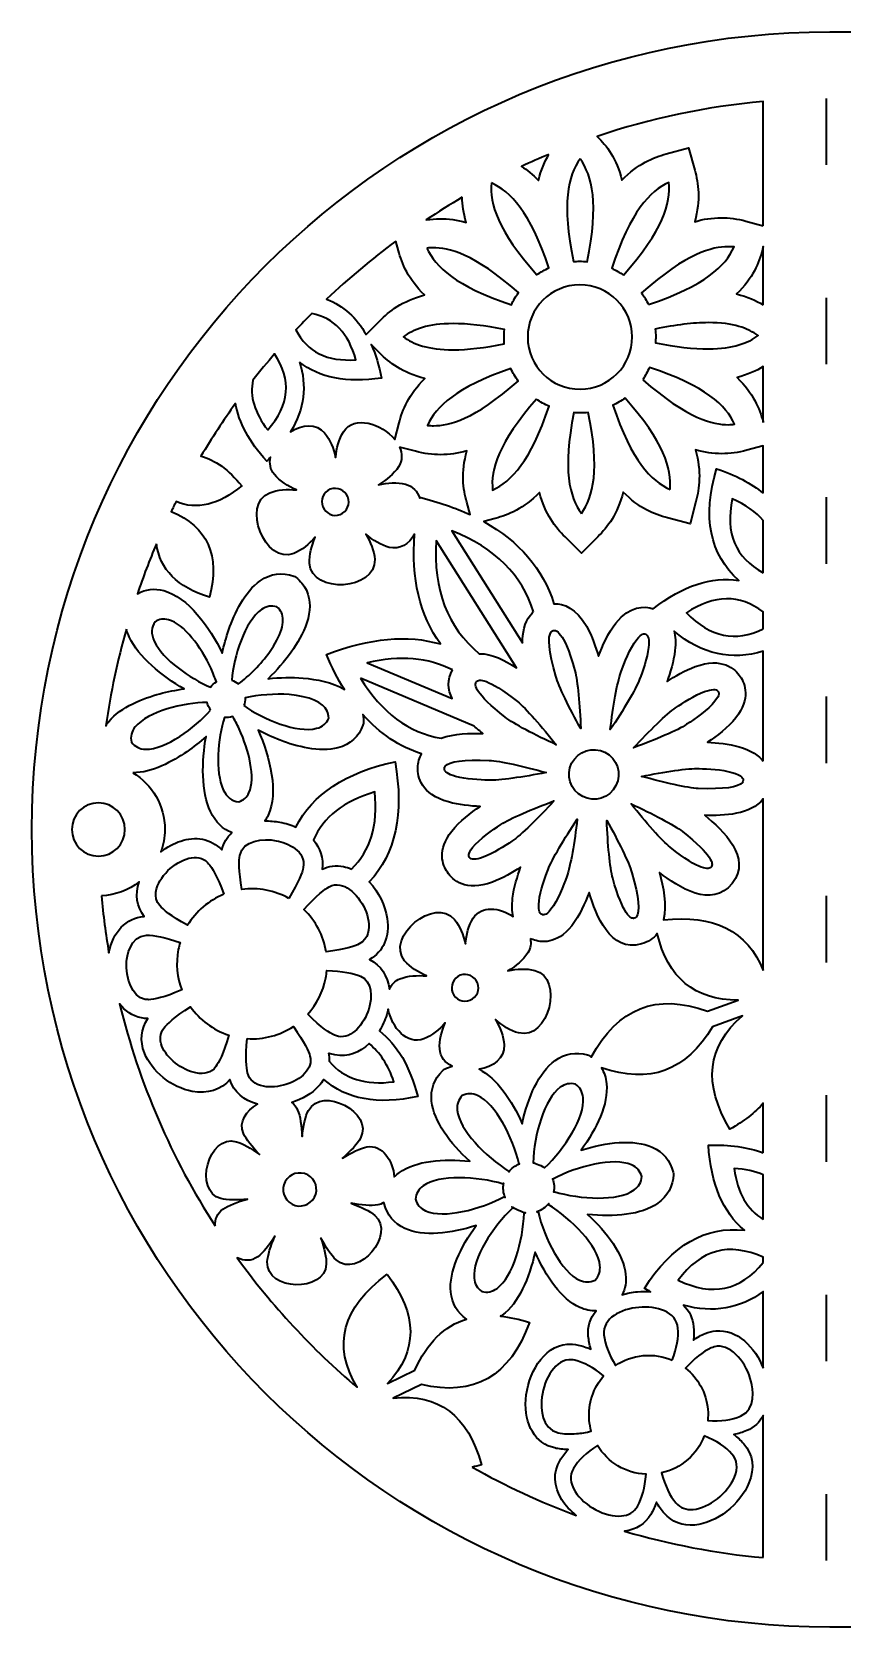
# Model space of a CAD drawing. Header units: inches. Extents: x -46 to 208, y -126 to 0.
# Drawn here: x -45.9 to 18.5, y -126.5 to 0.5 of the extents above; entities that cross this region are included whole.
import ezdxf

# ---------------------------------------------------------------- set-up
doc = ezdxf.new("R2010")
doc.units = ezdxf.units.IN
doc.header["$MEASUREMENT"] = 0
doc.layers.add('Layer 1', color=7, linetype='Continuous')

msp = doc.modelspace()

# ---------------------------------------------------------------- linework, layer by layer
at = {"layer": 'Layer 1', "color": 250, "lineweight": 35, "true_color": 0x231f20}
for points in [[(17.25, -4.83), (17.25, -10.12)], [(17.25, -20.69), (17.25, -25.98)], [(17.25, -36.56), (17.25, -41.85)], [(17.25, -52.42), (17.25, -57.71)], [(17.25, -68.29), (17.25, -73.58)], [(17.25, -84.15), (17.25, -89.44)], [(17.25, -100.02), (17.25, -105.31)], [(17.25, -115.88), (17.25, -121.17)]]:
    msp.add_lwpolyline(points, dxfattribs=at)
for points, knots in [([(144.46, 0.46), (144.46, 0.46), (17.54, 0.46), (17.54, 0.46), (-17.51, 0.46), (-45.92, -27.95), (-45.92, -63), (-45.92, -98.05), (-17.51, -126.46), (17.54, -126.46), (17.54, -126.46), (144.46, -126.46), (144.46, -126.46), (179.51, -126.46), (207.92, -98.05), (207.92, -63), (207.92, -27.95), (179.51, 0.46), (144.46, 0.46)], [0, 0, 0, 0, 1, 1, 1, 2, 2, 2, 3, 3, 3, 4, 4, 4, 5, 5, 5, 6, 6, 6, 6]), ([(12.25, -14.96), (12.25, -14.96), (10.87, -14.59), (10.87, -14.59), (10.18, -14.41), (9.53, -14.32), (8.88, -14.33), (8.19, -14.33), (7.5, -14.43), (6.79, -14.64), (7.28, -12.9), (7.08, -11.58), (6.8, -10.55), (6.8, -10.55), (6.31, -8.77), (6.31, -8.77), (6.31, -8.77), (4.53, -9.25), (4.53, -9.25), (3.5, -9.53), (2.26, -10.03), (1.01, -11.33), (0.58, -9.63), (-0.22, -8.59), (-0.96, -7.85), (3.25, -6.43), (7.67, -5.48), (12.25, -5.07), (12.25, -5.07), (12.25, -14.96), (12.25, -14.96)], [0, 0, 0, 0, 1, 1, 1, 2, 2, 2, 3, 3, 3, 4, 4, 4, 5, 5, 5, 6, 6, 6, 7, 7, 7, 8, 8, 8, 9, 9, 9, 10, 10, 10, 10]), ([(-4.8, -9.28), (-5.14, -9.84), (-5.43, -10.52), (-5.64, -11.35), (-6.09, -10.89), (-6.54, -10.53), (-6.98, -10.24), (-6.26, -9.91), (-5.54, -9.59), (-4.8, -9.28)], [0, 0, 0, 0, 1, 1, 1, 2, 2, 2, 3, 3, 3, 3]), ([(-2.32, -9.65), (-1.35, -10.99), (-0.81, -13.17), (-1.75, -17.82), (-1.95, -17.8), (-2.15, -17.79), (-2.36, -17.79), (-2.52, -17.79), (-2.68, -17.8), (-2.84, -17.81), (-3.81, -13.18), (-3.28, -11), (-2.32, -9.65)], [0, 0, 0, 0, 1, 1, 1, 2, 2, 2, 3, 3, 3, 4, 4, 4, 4]), ([(-9.37, -11.56), (-7.86, -12.24), (-6.3, -13.85), (-4.8, -18.31), (-5.14, -18.47), (-5.46, -18.65), (-5.77, -18.86), (-8.89, -15.35), (-9.52, -13.2), (-9.37, -11.56)], [0, 0, 0, 0, 1, 1, 1, 2, 2, 2, 3, 3, 3, 3]), ([(1.13, -18.89), (0.84, -18.69), (0.52, -18.5), (0.19, -18.35), (1.68, -13.83), (3.23, -12.2), (4.74, -11.51), (4.91, -13.16), (4.28, -15.33), (1.13, -18.89)], [0, 0, 0, 0, 1, 1, 1, 2, 2, 2, 3, 3, 3, 3]), ([(-11.7, -12.7), (-11.69, -13.3), (-11.6, -13.96), (-11.39, -14.7), (-12.1, -14.5), (-12.8, -14.4), (-13.48, -14.41), (-13.84, -14.41), (-14.19, -14.44), (-14.56, -14.49), (-13.62, -13.87), (-12.67, -13.27), (-11.7, -12.7)], [0, 0, 0, 0, 1, 1, 1, 2, 2, 2, 3, 3, 3, 4, 4, 4, 4]), ([(-16.98, -16.19), (-16.98, -16.19), (-16.77, -16.95), (-16.77, -16.95), (-16.49, -17.98), (-15.99, -19.23), (-14.69, -20.47), (-16.48, -20.93), (-17.54, -21.8), (-18.23, -22.5), (-18.23, -22.5), (-19.34, -23.61), (-19.34, -23.61), (-20.1, -22.27), (-21.15, -21.34), (-22.48, -20.8), (-20.74, -19.15), (-18.91, -17.61), (-16.98, -16.19)], [0, 0, 0, 0, 1, 1, 1, 2, 2, 2, 3, 3, 3, 4, 4, 4, 5, 5, 5, 6, 6, 6, 6]), ([(-14.51, -16.74), (-14.35, -16.72), (-14.19, -16.71), (-14.03, -16.71), (-12.78, -16.71), (-10.8, -17.15), (-7.22, -20.28), (-7.44, -20.58), (-7.63, -20.91), (-7.79, -21.25), (-12.22, -19.77), (-13.83, -18.24), (-14.51, -16.74)], [0, 0, 0, 0, 1, 1, 1, 2, 2, 2, 3, 3, 3, 4, 4, 4, 4]), ([(3.11, -21.24), (2.96, -20.92), (2.77, -20.6), (2.56, -20.31), (6.18, -17.09), (8.18, -16.64), (9.44, -16.63), (9.61, -16.63), (9.76, -16.64), (9.92, -16.65), (9.24, -18.17), (7.62, -19.73), (3.11, -21.24)], [0, 0, 0, 0, 1, 1, 1, 2, 2, 2, 3, 3, 3, 4, 4, 4, 4]), ([(12.25, -21.26), (11.68, -20.91), (10.99, -20.6), (10.13, -20.39), (11.42, -19.13), (11.91, -17.89), (12.18, -16.86), (12.18, -16.86), (12.25, -16.61), (12.25, -16.61), (12.25, -16.61), (12.25, -21.26), (12.25, -21.26)], [0, 0, 0, 0, 1, 1, 1, 2, 2, 2, 3, 3, 3, 4, 4, 4, 4]), ([(1.82, -23.81), (1.83, -26.1), (-0.03, -27.97), (-2.32, -27.97), (-4.62, -27.98), (-6.48, -26.13), (-6.49, -23.83), (-6.5, -21.54), (-4.64, -19.67), (-2.35, -19.67), (-0.05, -19.66), (1.81, -21.51), (1.82, -23.81)], [0, 0, 0, 0, 1, 1, 1, 2, 2, 2, 3, 3, 3, 4, 4, 4, 4]), ([(-23.67, -21.95), (-21.88, -22.31), (-20.74, -23.51), (-20.16, -25.63), (-22.47, -25.78), (-24.02, -25.01), (-24.92, -23.25), (-24.51, -22.81), (-24.09, -22.37), (-23.67, -21.95)], [0, 0, 0, 0, 1, 1, 1, 2, 2, 2, 3, 3, 3, 3]), ([(-12.43, -22.75), (-11.27, -22.74), (-9.91, -22.9), (-8.34, -23.21), (-8.36, -23.41), (-8.38, -23.63), (-8.37, -23.84), (-8.37, -24.01), (-8.36, -24.18), (-8.35, -24.35), (-9.91, -24.67), (-11.26, -24.83), (-12.42, -24.83), (-14.42, -24.84), (-15.58, -24.37), (-16.38, -23.8), (-15.59, -23.22), (-14.42, -22.75), (-12.43, -22.75)], [0, 0, 0, 0, 1, 1, 1, 2, 2, 2, 3, 3, 3, 4, 4, 4, 5, 5, 5, 6, 6, 6, 6]), ([(7.89, -24.76), (6.69, -24.76), (5.29, -24.6), (3.67, -24.27), (3.68, -24.12), (3.69, -23.96), (3.69, -23.8), (3.69, -23.6), (3.68, -23.39), (3.66, -23.18), (5.28, -22.85), (6.69, -22.68), (7.88, -22.67), (9.88, -22.67), (11.04, -23.13), (11.84, -23.7), (11.05, -24.28), (9.88, -24.75), (7.89, -24.76)], [0, 0, 0, 0, 1, 1, 1, 2, 2, 2, 3, 3, 3, 4, 4, 4, 5, 5, 5, 6, 6, 6, 6]), ([(-28.34, -27.24), (-27.78, -26.53), (-27.21, -25.84), (-26.63, -25.16), (-25.24, -27.25), (-25.41, -29.2), (-27.17, -31.21), (-28.22, -29.84), (-28.61, -28.53), (-28.34, -27.24)], [0, 0, 0, 0, 1, 1, 1, 2, 2, 2, 3, 3, 3, 3]), ([(-24.65, -25.81), (-23.06, -27.06), (-20.89, -27.48), (-18.13, -27.08), (-18.32, -26.08), (-18.58, -25.2), (-18.93, -24.42), (-18.93, -24.42), (-18.23, -25.12), (-18.23, -25.12), (-17.53, -25.81), (-16.46, -26.67), (-14.67, -27.12), (-15.96, -28.37), (-16.45, -29.62), (-16.72, -30.65), (-16.72, -30.65), (-17.07, -31.97), (-17.07, -31.97), (-18.1, -30.72), (-20.28, -29.99), (-21.14, -31.36), (-21.51, -31.93), (-21.69, -32.67), (-21.77, -33.41), (-21.93, -32.68), (-22.21, -31.98), (-22.64, -31.45), (-23.31, -30.64), (-24.42, -30.78), (-25.35, -31.35), (-24.25, -29.53), (-24.02, -27.69), (-24.65, -25.81)], [0, 0, 0, 0, 1, 1, 1, 2, 2, 2, 3, 3, 3, 4, 4, 4, 5, 5, 5, 6, 6, 6, 7, 7, 7, 8, 8, 8, 9, 9, 9, 10, 10, 10, 11, 11, 11, 11]), ([(-13.98, -30.87), (-14.14, -30.87), (-14.3, -30.87), (-14.46, -30.85), (-13.79, -29.36), (-12.2, -27.82), (-7.83, -26.32), (-7.67, -26.67), (-7.47, -27.01), (-7.25, -27.32), (-10.77, -30.42), (-12.74, -30.87), (-13.98, -30.87)], [0, 0, 0, 0, 1, 1, 1, 2, 2, 2, 3, 3, 3, 4, 4, 4, 4]), ([(2.66, -27.21), (2.86, -26.9), (3.04, -26.58), (3.19, -26.23), (7.66, -27.71), (9.29, -29.26), (9.97, -30.76), (9.81, -30.78), (9.65, -30.79), (9.49, -30.79), (8.24, -30.79), (6.25, -30.36), (2.66, -27.21)], [0, 0, 0, 0, 1, 1, 1, 2, 2, 2, 3, 3, 3, 4, 4, 4, 4]), ([(12.25, -30.62), (12.25, -30.62), (12.23, -30.55), (12.23, -30.55), (11.95, -29.52), (11.46, -28.28), (10.16, -27.04), (11.01, -26.82), (11.69, -26.51), (12.25, -26.17), (12.25, -26.17), (12.25, -30.62), (12.25, -30.62)], [0, 0, 0, 0, 1, 1, 1, 2, 2, 2, 3, 3, 3, 4, 4, 4, 4]), ([(-36.02, -40.26), (-35.75, -42.31), (-34.35, -43.73), (-31.81, -44.52), (-30.92, -41.2), (-31.94, -38.93), (-34.85, -37.7), (-34.72, -37.44), (-34.58, -37.17), (-34.45, -36.91), (-32.8, -37.6), (-31.06, -37.18), (-29.23, -35.65), (-30.28, -34.37), (-31.36, -33.59), (-32.48, -33.3), (-31.62, -31.86), (-30.7, -30.46), (-29.73, -29.1), (-29.47, -30.62), (-28.64, -32.15), (-27.25, -33.7), (-27.14, -33.59), (-27.04, -33.49), (-26.94, -33.38), (-27.05, -33.86), (-26.98, -34.34), (-26.64, -34.76), (-26.2, -35.28), (-25.56, -35.68), (-24.88, -35.98), (-25.62, -35.92), (-26.37, -35.96), (-27.01, -36.21), (-29.3, -37.12), (-27.39, -41.94), (-25.1, -41.03), (-24.47, -40.78), (-23.89, -40.29), (-23.39, -39.74), (-23.68, -40.42), (-23.88, -41.15), (-23.84, -41.84), (-23.68, -44.3), (-18.5, -43.97), (-18.66, -41.51), (-18.7, -40.83), (-18.99, -40.13), (-19.36, -39.49), (-18.8, -39.97), (-18.17, -40.39), (-17.5, -40.55), (-16.65, -40.77), (-15.94, -40.27), (-15.49, -39.51), (-15.76, -43.03), (-15.08, -45.93), (-13.43, -48.24), (-16.02, -47.48), (-19.04, -47.75), (-22.5, -49.08), (-22.07, -50.1), (-21.59, -51.03), (-21.07, -51.86), (-22.03, -51.28), (-23.29, -51.04), (-24.35, -50.96), (-25.25, -50.88), (-26.21, -50.9), (-27.13, -51), (-26.47, -50.35), (-25.83, -49.63), (-25.31, -48.9), (-24.34, -47.54), (-23.34, -45.58), (-24.09, -43.97), (-24.28, -43.57), (-24.56, -43.22), (-24.94, -42.93), (-24.94, -42.93), (-25.01, -42.88), (-25.01, -42.88), (-25.01, -42.88), (-25.09, -42.85), (-25.09, -42.85), (-26.01, -42.5), (-26.93, -42.63), (-27.76, -43.21), (-29.02, -44.08), (-29.81, -45.81), (-30.26, -47.1), (-30.47, -47.7), (-30.65, -48.34), (-30.78, -48.98), (-31.81, -46.86), (-33.53, -44.5), (-35.44, -43.99), (-36.17, -43.79), (-36.88, -43.88), (-37.53, -44.24), (-37.07, -42.89), (-36.57, -41.56), (-36.02, -40.26)], [0, 0, 0, 0, 1, 1, 1, 2, 2, 2, 3, 3, 3, 4, 4, 4, 5, 5, 5, 6, 6, 6, 7, 7, 7, 8, 8, 8, 9, 9, 9, 10, 10, 10, 11, 11, 11, 12, 12, 12, 13, 13, 13, 14, 14, 14, 15, 15, 15, 16, 16, 16, 17, 17, 17, 18, 18, 18, 19, 19, 19, 20, 20, 20, 21, 21, 21, 22, 22, 22, 23, 23, 23, 24, 24, 24, 25, 25, 25, 26, 26, 26, 27, 27, 27, 28, 28, 28, 29, 29, 29, 30, 30, 30, 31, 31, 31, 32, 32, 32, 33, 33, 33, 34, 34, 34, 34]), ([(-5.8, -28.76), (-5.48, -28.98), (-5.15, -29.17), (-4.79, -29.33), (-6.26, -33.71), (-7.79, -35.31), (-9.28, -35.99), (-9.45, -34.36), (-8.83, -32.24), (-5.8, -28.76)], [0, 0, 0, 0, 1, 1, 1, 2, 2, 2, 3, 3, 3, 3]), ([(4.83, -35.94), (3.32, -35.27), (1.78, -33.67), (0.28, -29.25), (0.62, -29.09), (0.95, -28.89), (1.25, -28.67), (4.35, -32.16), (4.98, -34.3), (4.83, -35.94)], [0, 0, 0, 0, 1, 1, 1, 2, 2, 2, 3, 3, 3, 3]), ([(-2.22, -37.86), (-3.18, -36.53), (-3.72, -34.38), (-2.82, -29.83), (-2.66, -29.85), (-2.49, -29.86), (-2.32, -29.86), (-2.1, -29.86), (-1.88, -29.84), (-1.67, -29.82), (-0.74, -34.36), (-1.27, -36.52), (-2.22, -37.86)], [0, 0, 0, 0, 1, 1, 1, 2, 2, 2, 3, 3, 3, 4, 4, 4, 4]), ([(-16.69, -32.57), (-16.69, -32.57), (-15.41, -32.91), (-15.41, -32.91), (-14.72, -33.09), (-14.07, -33.18), (-13.42, -33.18), (-12.73, -33.18), (-12.04, -33.07), (-11.32, -32.87), (-11.82, -34.6), (-11.62, -35.92), (-11.34, -36.95), (-11.34, -36.95), (-11.06, -37.95), (-11.06, -37.95), (-12.25, -37.4), (-13.59, -36.94), (-15.07, -36.57), (-15.07, -36.6), (-15.08, -36.62), (-15.08, -36.64), (-15.26, -36.1), (-15.62, -35.68), (-16.21, -35.53), (-16.87, -35.36), (-17.63, -35.42), (-18.36, -35.57), (-17.72, -35.19), (-17.13, -34.71), (-16.76, -34.14), (-16.44, -33.63), (-16.46, -33.08), (-16.69, -32.57)], [0, 0, 0, 0, 1, 1, 1, 2, 2, 2, 3, 3, 3, 4, 4, 4, 5, 5, 5, 6, 6, 6, 7, 7, 7, 8, 8, 8, 9, 9, 9, 10, 10, 10, 11, 11, 11, 11]), ([(12.25, -36.24), (11.27, -35.45), (10.03, -34.8), (8.52, -34.3), (7.4, -38.15), (7.99, -41.11), (10.29, -43.18), (8.13, -42.85), (5.87, -43.6), (3.49, -45.43), (2.81, -45.22), (1.63, -45.16), (0.52, -46.58), (-0.1, -47.36), (-0.55, -48.39), (-0.86, -49.22), (-1.08, -48.5), (-1.37, -47.61), (-1.8, -46.86), (-2.64, -45.36), (-3.64, -45.02), (-4.4, -45.04), (-5.29, -42.25), (-7.16, -40.07), (-9.99, -38.5), (-9.99, -38.5), (-9.07, -38.25), (-9.07, -38.25), (-8.04, -37.97), (-6.8, -37.48), (-5.55, -36.18), (-5.11, -37.92), (-4.28, -38.97), (-3.52, -39.72), (-3.52, -39.72), (-2.21, -41.02), (-2.21, -41.02), (-2.21, -41.02), (-0.91, -39.71), (-0.91, -39.71), (-0.15, -38.95), (0.67, -37.9), (1.1, -36.15), (2.35, -37.44), (3.6, -37.93), (4.63, -38.2), (4.63, -38.2), (6.42, -38.68), (6.42, -38.68), (6.42, -38.68), (6.89, -36.89), (6.89, -36.89), (7.16, -35.86), (7.35, -34.53), (6.85, -32.8), (7.56, -33), (8.26, -33.1), (8.94, -33.1), (9.6, -33.1), (10.25, -33.01), (10.93, -32.82), (10.93, -32.82), (12.25, -32.46), (12.25, -32.46), (12.25, -32.46), (12.25, -36.24), (12.25, -36.24)], [0, 0, 0, 0, 1, 1, 1, 2, 2, 2, 3, 3, 3, 4, 4, 4, 5, 5, 5, 6, 6, 6, 7, 7, 7, 8, 8, 8, 9, 9, 9, 10, 10, 10, 11, 11, 11, 12, 12, 12, 13, 13, 13, 14, 14, 14, 15, 15, 15, 16, 16, 16, 17, 17, 17, 18, 18, 18, 19, 19, 19, 20, 20, 20, 21, 21, 21, 22, 22, 22, 22]), ([(-21.4, -37.93), (-21.95, -38.15), (-22.57, -37.87), (-22.79, -37.33), (-23.01, -36.77), (-22.74, -36.15), (-22.19, -35.93), (-21.64, -35.72), (-21.02, -35.99), (-20.8, -36.54), (-20.58, -37.09), (-20.85, -37.71), (-21.4, -37.93)], [0, 0, 0, 0, 1, 1, 1, 2, 2, 2, 3, 3, 3, 4, 4, 4, 4]), ([(12.25, -42.58), (10.02, -41.34), (9.21, -39.44), (9.78, -36.7), (10.86, -37.16), (11.68, -37.73), (12.25, -38.42), (12.25, -38.42), (12.25, -42.58), (12.25, -42.58)], [0, 0, 0, 0, 1, 1, 1, 2, 2, 2, 3, 3, 3, 3]), ([(-6.03, -45.68), (-6.12, -45.76), (-6.2, -45.86), (-6.28, -45.95), (-6.76, -46.56), (-6.91, -47.34), (-6.9, -48.16), (-6.9, -48.16), (-12.52, -39.23), (-12.52, -39.23), (-9.07, -40.63), (-6.93, -42.74), (-6.03, -45.68)], [0, 0, 0, 0, 1, 1, 1, 2, 2, 2, 3, 3, 3, 4, 4, 4, 4]), ([(-13.77, -40.01), (-13.77, -40.01), (-7.39, -50.13), (-7.39, -50.13), (-8.28, -49.55), (-9.34, -49.01), (-10.34, -49.01), (-12.89, -46.9), (-14.01, -43.94), (-13.77, -40.01)], [0, 0, 0, 0, 1, 1, 1, 2, 2, 2, 3, 3, 3, 3]), ([(12.25, -47.04), (10.03, -48.12), (8.05, -47.71), (6.13, -45.76), (8.37, -44.3), (10.35, -44.27), (12.25, -45.69), (12.25, -45.69), (12.25, -47.04), (12.25, -47.04)], [0, 0, 0, 0, 1, 1, 1, 2, 2, 2, 3, 3, 3, 3]), ([(-30.03, -51.12), (-29.87, -49.25), (-28.99, -46.42), (-27.67, -45.5), (-27.27, -45.22), (-26.87, -45.15), (-26.43, -45.29), (-26.28, -45.42), (-26.16, -45.57), (-26.08, -45.74), (-25.75, -46.44), (-26.1, -47.59), (-27.02, -48.89), (-27.7, -49.83), (-28.64, -50.78), (-29.5, -51.42), (-29.65, -51.29), (-29.83, -51.19), (-30.03, -51.12)], [0, 0, 0, 0, 1, 1, 1, 2, 2, 2, 3, 3, 3, 4, 4, 4, 5, 5, 5, 6, 6, 6, 6]), ([(-36.19, -48.02), (-36.47, -47.41), (-36.45, -46.91), (-36.13, -46.47), (-35.79, -46.26), (-35.45, -46.21), (-35.06, -46.31), (-33.81, -46.65), (-32.46, -48.5), (-31.67, -50.19), (-31.51, -50.56), (-31.36, -50.92), (-31.25, -51.25), (-31.44, -51.36), (-31.6, -51.5), (-31.72, -51.67), (-33.33, -51), (-35.5, -49.5), (-36.19, -48.02)], [0, 0, 0, 0, 1, 1, 1, 2, 2, 2, 3, 3, 3, 4, 4, 4, 5, 5, 5, 6, 6, 6, 6]), ([(-38.41, -47.05), (-38.35, -47.26), (-38.28, -47.47), (-38.18, -47.68), (-37.44, -49.27), (-35.58, -50.79), (-33.82, -51.81), (-34.46, -51.9), (-35.12, -52.03), (-35.74, -52.2), (-37.06, -52.55), (-38.84, -53.22), (-39.81, -54.41), (-39.89, -54.52), (-39.97, -54.63), (-40.04, -54.75), (-39.67, -52.12), (-39.12, -49.55), (-38.41, -47.05)], [0, 0, 0, 0, 1, 1, 1, 2, 2, 2, 3, 3, 3, 4, 4, 4, 5, 5, 5, 6, 6, 6, 6]), ([(-2.74, -50.36), (-2.93, -49.68), (-3.22, -48.64), (-3.65, -47.89), (-3.95, -47.35), (-4.22, -47.1), (-4.46, -47.17), (-4.55, -47.2), (-4.59, -47.23), (-4.62, -47.26), (-4.93, -47.66), (-4.81, -48.85), (-4.26, -50.79), (-4.04, -51.59), (-3.16, -53.37), (-2.27, -54.96), (-2.34, -53.14), (-2.51, -51.17), (-2.74, -50.36)], [0, 0, 0, 0, 1, 1, 1, 2, 2, 2, 3, 3, 3, 4, 4, 4, 5, 5, 5, 6, 6, 6, 6]), ([(2.4, -51.05), (2.65, -50.39), (3.02, -49.38), (3.12, -48.52), (3.19, -47.9), (3.11, -47.54), (2.88, -47.46), (2.79, -47.42), (2.6, -47.35), (2.18, -47.89), (1.62, -48.59), (1.19, -49.74), (0.91, -50.51), (0.63, -51.29), (0.3, -53.24), (0.08, -55.05), (1.1, -53.53), (2.11, -51.84), (2.4, -51.05)], [0, 0, 0, 0, 1, 1, 1, 2, 2, 2, 3, 3, 3, 4, 4, 4, 5, 5, 5, 6, 6, 6, 6]), ([(12.25, -57.57), (11.89, -57.12), (11.3, -56.7), (10.33, -56.42), (9.5, -56.18), (8.57, -56.1), (7.81, -56.06), (8.55, -55.56), (9.45, -54.89), (10.06, -54.11), (11.26, -52.59), (10.8, -51.41), (10.41, -50.83), (9.99, -50.2), (8.97, -49.26), (6.83, -50.04), (6.02, -50.34), (5.22, -50.82), (4.59, -51.23), (4.84, -50.52), (5.12, -49.63), (5.22, -48.77), (5.3, -48.14), (5.25, -47.63), (5.15, -47.21), (7.38, -49.07), (9.74, -49.6), (12.25, -48.8), (12.25, -48.8), (12.25, -57.57), (12.25, -57.57)], [0, 0, 0, 0, 1, 1, 1, 2, 2, 2, 3, 3, 3, 4, 4, 4, 5, 5, 5, 6, 6, 6, 7, 7, 7, 8, 8, 8, 9, 9, 9, 10, 10, 10, 10]), ([(-12.47, -50.3), (-12.91, -51.08), (-12.84, -51.86), (-12.5, -52.59), (-12.5, -52.59), (-19.26, -49.73), (-19.26, -49.73), (-16.63, -49.13), (-14.39, -49.32), (-12.47, -50.3)], [0, 0, 0, 0, 1, 1, 1, 2, 2, 2, 3, 3, 3, 3]), ([(-19.78, -50.95), (-19.78, -50.95), (-10.75, -54.77), (-10.75, -54.77), (-10.51, -54.99), (-10.27, -55.19), (-10.05, -55.36), (-11.07, -55.33), (-12.33, -55.36), (-13.36, -55.74), (-15.98, -55.3), (-18.09, -53.72), (-19.78, -50.95)], [0, 0, 0, 0, 1, 1, 1, 2, 2, 2, 3, 3, 3, 4, 4, 4, 4]), ([(-7.3, -52.82), (-9.72, -50.92), (-10.39, -51.02), (-10.57, -51.25), (-10.76, -51.49), (-10.7, -52.16), (-8.28, -54.07), (-7.63, -54.58), (-5.87, -55.5), (-4.22, -56.26), (-5.35, -54.83), (-6.65, -53.34), (-7.3, -52.82)], [0, 0, 0, 0, 1, 1, 1, 2, 2, 2, 3, 3, 3, 4, 4, 4, 4]), ([(8.65, -52.01), (8.52, -51.81), (8.15, -51.81), (7.56, -52.03), (6.76, -52.32), (5.87, -52.92), (5.27, -53.32), (4.58, -53.78), (3.16, -55.17), (1.93, -56.5), (3.64, -55.87), (5.46, -55.1), (6.15, -54.63), (6.83, -54.18), (7.85, -53.5), (8.4, -52.8), (8.82, -52.26), (8.71, -52.09), (8.65, -52.01)], [0, 0, 0, 0, 1, 1, 1, 2, 2, 2, 3, 3, 3, 4, 4, 4, 5, 5, 5, 6, 6, 6, 6]), ([(-31.72, -53.5), (-32.96, -54.92), (-35.29, -56.64), (-36.88, -56.61), (-37.37, -56.6), (-37.73, -56.41), (-38, -56.05), (-38.11, -55.61), (-38.01, -55.21), (-37.7, -54.83), (-36.7, -53.6), (-33.87, -52.92), (-31.99, -52.89), (-31.97, -53), (-31.78, -53.41), (-31.72, -53.5)], [0, 0, 0, 0, 1, 1, 1, 2, 2, 2, 3, 3, 3, 4, 4, 4, 5, 5, 5, 5]), ([(-29.08, -53.14), (-29, -52.94), (-28.96, -52.74), (-28.97, -52.53), (-27.93, -52.28), (-26.6, -52.18), (-25.45, -52.27), (-23.86, -52.4), (-22.76, -52.88), (-22.44, -53.58), (-22.36, -53.75), (-22.32, -53.93), (-22.32, -54.14), (-22.49, -54.56), (-22.8, -54.83), (-23.28, -54.95), (-24.83, -55.36), (-27.54, -54.23), (-29.08, -53.14)], [0, 0, 0, 0, 1, 1, 1, 2, 2, 2, 3, 3, 3, 4, 4, 4, 5, 5, 5, 6, 6, 6, 6]), ([(-30.7, -59.84), (-31.38, -58.37), (-31.13, -55.76), (-30.61, -54.1), (-30.4, -54.11), (-30.18, -54.08), (-29.97, -54), (-29.79, -54.3), (-29.61, -54.63), (-29.44, -54.99), (-28.66, -56.68), (-28.12, -58.9), (-28.66, -60.08), (-28.83, -60.44), (-29.09, -60.67), (-29.47, -60.79), (-30.01, -60.75), (-30.41, -60.44), (-30.7, -59.84)], [0, 0, 0, 0, 1, 1, 1, 2, 2, 2, 3, 3, 3, 4, 4, 4, 5, 5, 5, 6, 6, 6, 6]), ([(-12.88, -66.4), (-12.46, -67.03), (-11.43, -67.97), (-9.3, -67.19), (-8.48, -66.89), (-7.69, -66.41), (-7.05, -66), (-7.31, -66.71), (-7.59, -67.6), (-7.69, -68.46), (-7.76, -69.04), (-7.73, -69.51), (-7.64, -69.91), (-8.73, -69.21), (-10.16, -69.02), (-10.82, -70.06), (-11.19, -70.63), (-11.37, -71.36), (-11.44, -72.1), (-11.61, -71.38), (-11.88, -70.68), (-12.31, -70.16), (-13.87, -68.27), (-17.83, -71.55), (-16.28, -73.44), (-15.84, -73.96), (-15.21, -74.35), (-14.53, -74.65), (-15.26, -74.59), (-16.01, -74.63), (-16.65, -74.88), (-17.06, -75.04), (-17.33, -75.34), (-17.49, -75.7), (-17.63, -74.65), (-18.17, -73.8), (-19.06, -73.35), (-17.96, -72.71), (-17.45, -71.52), (-17.67, -70.07), (-17.82, -69.07), (-18.33, -67.98), (-19.09, -67.16), (-17, -64.93), (-16.31, -61.74), (-17.04, -57.61), (-20.98, -58.47), (-23.61, -60.2), (-24.94, -62.81), (-25.32, -62.64), (-25.75, -62.5), (-26.21, -62.42), (-26.6, -62.34), (-27, -62.31), (-27.4, -62.32), (-27.3, -62.18), (-27.2, -62.03), (-27.13, -61.87), (-26.29, -60.08), (-26.98, -57.24), (-27.94, -55.09), (-27.37, -55.39), (-26.77, -55.67), (-26.17, -55.9), (-24.89, -56.39), (-23.06, -56.89), (-21.58, -56.5), (-20.6, -56.24), (-19.91, -55.61), (-19.59, -54.69), (-19.59, -54.69), (-19.56, -54.61), (-19.56, -54.61), (-19.56, -54.61), (-19.55, -54.52), (-19.55, -54.52), (-19.54, -54.29), (-19.56, -54.07), (-19.59, -53.86), (-18.25, -55.39), (-16.69, -56.43), (-14.93, -56.98), (-15.11, -57.3), (-15.21, -57.67), (-15.23, -58.07), (-15.26, -58.83), (-14.98, -60.19), (-12.8, -60.81), (-11.96, -61.05), (-11.03, -61.13), (-10.28, -61.17), (-11.02, -61.67), (-11.91, -62.34), (-12.53, -63.13), (-13.73, -64.64), (-13.26, -65.83), (-12.88, -66.4)], [0, 0, 0, 0, 1, 1, 1, 2, 2, 2, 3, 3, 3, 4, 4, 4, 5, 5, 5, 6, 6, 6, 7, 7, 7, 8, 8, 8, 9, 9, 9, 10, 10, 10, 11, 11, 11, 12, 12, 12, 13, 13, 13, 14, 14, 14, 15, 15, 15, 16, 16, 16, 17, 17, 17, 18, 18, 18, 19, 19, 19, 20, 20, 20, 21, 21, 21, 22, 22, 22, 23, 23, 23, 24, 24, 24, 25, 25, 25, 26, 26, 26, 27, 27, 27, 28, 28, 28, 29, 29, 29, 30, 30, 30, 31, 31, 31, 32, 32, 32, 32]), ([(-37.9, -58.48), (-36.37, -58.5), (-34.72, -57.58), (-33.6, -56.81), (-33.07, -56.44), (-32.55, -56.02), (-32.07, -55.59), (-32.43, -57.59), (-32.46, -59.99), (-31.72, -61.58), (-31.32, -62.43), (-30.74, -62.99), (-30.01, -63.25), (-30.4, -63.6), (-30.69, -64.06), (-30.82, -64.63), (-31.24, -64.19), (-31.77, -63.89), (-32.36, -63.78), (-33.49, -63.56), (-34.7, -64.03), (-35.66, -64.78), (-35.46, -64.23), (-35.35, -63.63), (-35.35, -63), (-35.35, -61.08), (-36.37, -59.41), (-37.9, -58.48)], [0, 0, 0, 0, 1, 1, 1, 2, 2, 2, 3, 3, 3, 4, 4, 4, 5, 5, 5, 6, 6, 6, 7, 7, 7, 8, 8, 8, 9, 9, 9, 9]), ([(-2.45, -60.16), (-1.6, -60.84), (-0.36, -60.69), (0.31, -59.84), (0.99, -58.98), (0.84, -57.74), (-0.01, -57.07), (-0.87, -56.4), (-2.11, -56.54), (-2.78, -57.4), (-3.45, -58.25), (-3.31, -59.49), (-2.45, -60.16)], [0, 0, 0, 0, 1, 1, 1, 2, 2, 2, 3, 3, 3, 4, 4, 4, 4]), ([(-9.55, -57.5), (-11.57, -57.42), (-12.75, -57.58), (-13.06, -57.97), (-13.09, -58.01), (-13.11, -58.06), (-13.12, -58.15), (-13.13, -58.39), (-12.83, -58.6), (-12.22, -58.78), (-11.39, -59.01), (-10.32, -59.05), (-9.61, -59.08), (-8.78, -59.11), (-6.82, -58.82), (-5.03, -58.47), (-6.79, -57.97), (-8.72, -57.53), (-9.55, -57.5)], [0, 0, 0, 0, 1, 1, 1, 2, 2, 2, 3, 3, 3, 4, 4, 4, 5, 5, 5, 6, 6, 6, 6]), ([(10.65, -59.08), (10.65, -58.99), (10.66, -58.71), (9.75, -58.46), (8.93, -58.22), (7.86, -58.18), (7.14, -58.15), (6.31, -58.12), (4.35, -58.41), (2.57, -58.77), (4.32, -59.26), (6.25, -59.7), (7.08, -59.74), (9.1, -59.81), (10.28, -59.65), (10.59, -59.26), (10.62, -59.22), (10.64, -59.18), (10.65, -59.08)], [0, 0, 0, 0, 1, 1, 1, 2, 2, 2, 3, 3, 3, 4, 4, 4, 5, 5, 5, 6, 6, 6, 6]), ([(-38.52, -63), (-38.52, -64.17), (-39.47, -65.12), (-40.63, -65.12), (-41.8, -65.12), (-42.75, -64.17), (-42.75, -63), (-42.75, -61.83), (-41.8, -60.88), (-40.63, -60.88), (-39.47, -60.88), (-38.52, -61.83), (-38.52, -63)], [0, 0, 0, 0, 1, 1, 1, 2, 2, 2, 3, 3, 3, 4, 4, 4, 4]), ([(-20.5, -66.15), (-20.71, -66.06), (-20.92, -65.99), (-21.14, -65.95), (-21.72, -65.84), (-22.31, -65.91), (-22.84, -66.16), (-22.72, -65.29), (-22.98, -64.48), (-23.54, -63.83), (-22.74, -62.01), (-21.13, -60.76), (-18.65, -60.01), (-18.39, -62.69), (-19, -64.71), (-20.5, -66.15)], [0, 0, 0, 0, 1, 1, 1, 2, 2, 2, 3, 3, 3, 4, 4, 4, 5, 5, 5, 5]), ([(-8.62, -62.6), (-9.29, -63.05), (-10.31, -63.73), (-10.87, -64.44), (-11.29, -64.97), (-11.18, -65.14), (-11.12, -65.22), (-10.99, -65.43), (-10.62, -65.42), (-10.03, -65.2), (-9.22, -64.91), (-8.33, -64.31), (-7.74, -63.92), (-7.04, -63.45), (-5.63, -62.07), (-4.4, -60.73), (-6.1, -61.36), (-7.92, -62.13), (-8.62, -62.6)], [0, 0, 0, 0, 1, 1, 1, 2, 2, 2, 3, 3, 3, 4, 4, 4, 5, 5, 5, 6, 6, 6, 6]), ([(12.25, -74.22), (11.02, -71.07), (8.22, -69.73), (4.32, -70.19), (4.6, -69), (4.29, -67.55), (3.99, -66.43), (5.48, -67.57), (8.15, -69.34), (9.77, -67.29), (11.38, -65.24), (9.04, -63.05), (7.59, -61.87), (9.13, -61.91), (11.25, -61.84), (12.25, -60.57), (12.25, -60.57), (12.25, -74.22), (12.25, -74.22)], [0, 0, 0, 0, 1, 1, 1, 2, 2, 2, 3, 3, 3, 4, 4, 4, 5, 5, 5, 6, 6, 6, 6]), ([(-3.38, -66.73), (-3.09, -65.94), (-2.76, -63.99), (-2.55, -62.18), (-3.56, -63.7), (-4.58, -65.39), (-4.87, -66.18), (-5.11, -66.85), (-5.49, -67.85), (-5.59, -68.71), (-5.66, -69.33), (-5.58, -69.69), (-5.35, -69.77), (-5.26, -69.81), (-5.06, -69.88), (-4.64, -69.35), (-4.09, -68.64), (-3.66, -67.49), (-3.38, -66.73)], [0, 0, 0, 0, 1, 1, 1, 2, 2, 2, 3, 3, 3, 4, 4, 4, 5, 5, 5, 6, 6, 6, 6]), ([(5.82, -63.16), (5.16, -62.65), (3.41, -61.73), (1.75, -60.97), (2.88, -62.4), (4.18, -63.89), (4.84, -64.41), (7.25, -66.32), (7.92, -66.21), (8.11, -65.98), (8.29, -65.75), (8.23, -65.07), (5.82, -63.16)], [0, 0, 0, 0, 1, 1, 1, 2, 2, 2, 3, 3, 3, 4, 4, 4, 4]), ([(1.8, -66.44), (1.57, -65.64), (0.69, -63.86), (-0.2, -62.28), (-0.13, -64.1), (0.05, -66.07), (0.27, -66.87), (1.11, -69.83), (1.71, -70.14), (1.99, -70.06), (2.08, -70.04), (2.12, -70.01), (2.15, -69.97), (2.46, -69.57), (2.34, -68.39), (1.8, -66.44)], [0, 0, 0, 0, 1, 1, 1, 2, 2, 2, 3, 3, 3, 4, 4, 4, 5, 5, 5, 5]), ([(-25.49, -68.48), (-24.68, -67.16), (-24.41, -66.41), (-24.34, -66.02), (-24.09, -64.71), (-25.58, -64.06), (-26.49, -63.89), (-27.53, -63.69), (-29.15, -63.84), (-29.38, -65.06), (-29.46, -65.45), (-29.49, -66.24), (-29.22, -67.77), (-28.59, -67.68), (-27.94, -67.7), (-27.29, -67.82), (-26.64, -67.95), (-26.04, -68.17), (-25.49, -68.48)], [0, 0, 0, 0, 1, 1, 1, 2, 2, 2, 3, 3, 3, 4, 4, 4, 5, 5, 5, 6, 6, 6, 6]), ([(-30.66, -68.15), (-31.19, -66.69), (-31.61, -66.02), (-31.87, -65.72), (-32.08, -65.46), (-32.34, -65.31), (-32.64, -65.25), (-33.63, -65.06), (-35.05, -65.9), (-35.74, -67.09), (-35.99, -67.53), (-36.34, -68.38), (-35.76, -69.06), (-35.5, -69.36), (-34.91, -69.87), (-33.54, -70.62), (-32.87, -69.5), (-31.85, -68.64), (-30.66, -68.15)], [0, 0, 0, 0, 1, 1, 1, 2, 2, 2, 3, 3, 3, 4, 4, 4, 5, 5, 5, 6, 6, 6, 6]), ([(-40.4, -68.28), (-39.27, -68.23), (-38.24, -67.82), (-37.4, -67.17), (-37.72, -68.17), (-37.59, -69.15), (-36.99, -69.92), (-38.44, -70.04), (-39.48, -71.14), (-39.8, -72.8), (-40.05, -71.31), (-40.26, -69.8), (-40.4, -68.28)], [0, 0, 0, 0, 1, 1, 1, 2, 2, 2, 3, 3, 3, 4, 4, 4, 4]), ([(-19.15, -70.3), (-19.35, -68.96), (-20.41, -67.62), (-21.42, -67.42), (-21.72, -67.36), (-22, -67.41), (-22.27, -67.55), (-22.63, -67.74), (-23.26, -68.2), (-24.29, -69.37), (-23.36, -70.26), (-22.73, -71.44), (-22.52, -72.73), (-20.98, -72.54), (-20.24, -72.28), (-19.89, -72.1), (-19.12, -71.69), (-19.06, -70.89), (-19.15, -70.3)], [0, 0, 0, 0, 1, 1, 1, 2, 2, 2, 3, 3, 3, 4, 4, 4, 5, 5, 5, 6, 6, 6, 6]), ([(-6.28, -71.68), (-6.21, -71.71), (-6.14, -71.73), (-6.08, -71.76), (-5.44, -72), (-4.18, -72.17), (-2.98, -70.66), (-2.36, -69.87), (-1.92, -68.84), (-1.6, -68.01), (-1.07, -69.81), (0.06, -72.81), (2.57, -72.1), (3.08, -71.95), (3.5, -71.68), (3.81, -71.28), (3.81, -71.28), (3.81, -71.28), (3.81, -71.28), (4.64, -74.8), (6.78, -76.57), (10.24, -76.58), (10.24, -76.58), (7.81, -77.46), (7.81, -77.46), (3.75, -75.98), (0.68, -77.2), (-1.43, -81.11), (-1.48, -81.08), (-1.52, -81.04), (-1.58, -81.01), (-1.58, -81.01), (-1.65, -80.96), (-1.65, -80.96), (-1.65, -80.96), (-1.74, -80.93), (-1.74, -80.93), (-2.65, -80.67), (-3.54, -80.83), (-4.31, -81.38), (-5.61, -82.32), (-6.48, -84.33), (-6.93, -86.41), (-7.76, -84.52), (-8.96, -82.78), (-10.36, -82.08), (-9.25, -81.88), (-8.29, -81.22), (-8.36, -80.14), (-8.4, -79.46), (-8.68, -78.77), (-9.05, -78.13), (-8.5, -78.61), (-7.87, -79.02), (-7.21, -79.19), (-4.84, -79.8), (-3.56, -74.81), (-5.93, -74.21), (-6.59, -74.04), (-7.34, -74.09), (-8.06, -74.25), (-7.43, -73.87), (-6.84, -73.39), (-6.48, -72.82), (-6.24, -72.45), (-6.2, -72.06), (-6.28, -71.68)], [0, 0, 0, 0, 1, 1, 1, 2, 2, 2, 3, 3, 3, 4, 4, 4, 5, 5, 5, 6, 6, 6, 7, 7, 7, 8, 8, 8, 9, 9, 9, 10, 10, 10, 11, 11, 11, 12, 12, 12, 13, 13, 13, 14, 14, 14, 15, 15, 15, 16, 16, 16, 17, 17, 17, 18, 18, 18, 19, 19, 19, 20, 20, 20, 21, 21, 21, 22, 22, 22, 22]), ([(-38.39, -73.51), (-38.49, -74.8), (-37.96, -76.32), (-36.92, -76.52), (-36.92, -76.52), (-36.92, -76.52), (-36.92, -76.52), (-36.82, -76.53), (-36.72, -76.54), (-36.62, -76.54), (-36.22, -76.53), (-35.44, -76.38), (-34.01, -75.77), (-34.38, -74.78), (-34.49, -73.68), (-34.28, -72.56), (-34.24, -72.37), (-34.19, -72.17), (-34.14, -71.99), (-35.31, -71.59), (-36.23, -71.39), (-36.8, -71.41), (-38.16, -71.46), (-38.36, -73.17), (-38.39, -73.51)], [0, 0, 0, 0, 1, 1, 1, 2, 2, 2, 3, 3, 3, 4, 4, 4, 5, 5, 5, 6, 6, 6, 7, 7, 7, 8, 8, 8, 8]), ([(-23.99, -77.7), (-22.89, -78.79), (-22.22, -79.2), (-21.86, -79.36), (-21.75, -79.41), (-21.64, -79.45), (-21.54, -79.47), (-20.48, -79.67), (-19.51, -78.49), (-19.13, -77.29), (-18.84, -76.34), (-18.83, -75.09), (-19.8, -74.66), (-20.31, -74.44), (-21.24, -74.28), (-22.47, -74.22), (-22.49, -74.42), (-22.51, -74.61), (-22.55, -74.81), (-22.77, -75.93), (-23.28, -76.91), (-23.99, -77.7)], [0, 0, 0, 0, 1, 1, 1, 2, 2, 2, 3, 3, 3, 4, 4, 4, 5, 5, 5, 6, 6, 6, 7, 7, 7, 7]), ([(-11.08, -76.58), (-11.62, -76.8), (-12.24, -76.53), (-12.46, -75.98), (-12.67, -75.44), (-12.41, -74.82), (-11.86, -74.6), (-11.31, -74.39), (-10.7, -74.66), (-10.48, -75.2), (-10.26, -75.75), (-10.53, -76.36), (-11.08, -76.58)], [0, 0, 0, 0, 1, 1, 1, 2, 2, 2, 3, 3, 3, 4, 4, 4, 4]), ([(-31.35, -94.53), (-34.81, -89.19), (-37.4, -83.23), (-38.95, -76.88), (-38.52, -77.44), (-37.94, -77.85), (-37.21, -77.99), (-37.21, -77.99), (-37.21, -77.99), (-37.21, -77.99), (-37.04, -78.02), (-36.88, -78.04), (-36.71, -78.04), (-37.25, -78.85), (-37.35, -79.82), (-36.97, -80.78), (-36.4, -82.24), (-34.81, -83.53), (-33.17, -83.84), (-31.95, -84.07), (-30.87, -83.72), (-30.18, -82.88), (-29.86, -83.88), (-29.07, -84.58), (-27.98, -84.85), (-28.87, -85.37), (-29.5, -86.27), (-29.1, -87.19), (-28.89, -87.67), (-28.39, -88.27), (-27.81, -88.87), (-28.49, -88.38), (-29.15, -87.98), (-29.66, -87.84), (-31.92, -87.22), (-33.07, -91.78), (-30.89, -92.37), (-30.38, -92.51), (-29.6, -92.49), (-28.77, -92.41), (-29.58, -92.63), (-30.3, -92.9), (-30.73, -93.21), (-31.19, -93.55), (-31.37, -94.03), (-31.35, -94.53)], [0, 0, 0, 0, 1, 1, 1, 2, 2, 2, 3, 3, 3, 4, 4, 4, 5, 5, 5, 6, 6, 6, 7, 7, 7, 8, 8, 8, 9, 9, 9, 10, 10, 10, 11, 11, 11, 12, 12, 12, 13, 13, 13, 14, 14, 14, 15, 15, 15, 15]), ([(-35.42, -78.81), (-35.73, -79.24), (-35.78, -79.7), (-35.58, -80.24), (-35.19, -81.22), (-34.01, -82.15), (-32.89, -82.37), (-32.18, -82.5), (-31.64, -82.34), (-31.3, -81.87), (-31.06, -81.55), (-30.69, -80.86), (-30.27, -79.36), (-31.53, -78.95), (-32.59, -78.14), (-33.31, -77.1), (-34.62, -77.94), (-35.18, -78.49), (-35.42, -78.81)], [0, 0, 0, 0, 1, 1, 1, 2, 2, 2, 3, 3, 3, 4, 4, 4, 5, 5, 5, 6, 6, 6, 6]), ([(-23.93, -85.36), (-24.18, -85.83), (-24.34, -86.59), (-24.44, -87.42), (-24.48, -86.58), (-24.58, -85.81), (-24.79, -85.32), (-24.9, -85.06), (-25.07, -84.86), (-25.26, -84.72), (-24.43, -84.45), (-23.66, -84.01), (-23.12, -83.42), (-22.96, -83.25), (-22.82, -83.07), (-22.71, -82.88), (-20.92, -84.47), (-18.44, -84.93), (-15.24, -84.24), (-15.85, -81.85), (-16.87, -80.12), (-18.29, -79.03), (-18.04, -78.62), (-17.84, -78.18), (-17.7, -77.73), (-17.65, -77.58), (-17.62, -77.44), (-17.59, -77.29), (-17.29, -78.75), (-16.09, -80.19), (-14.75, -79.66), (-14.12, -79.41), (-13.55, -78.93), (-13.05, -78.38), (-13.34, -79.06), (-13.54, -79.78), (-13.49, -80.46), (-13.45, -81.11), (-13.05, -81.56), (-12.49, -81.83), (-12.7, -81.89), (-12.9, -81.97), (-13.1, -82.07), (-13.1, -82.07), (-13.18, -82.11), (-13.18, -82.11), (-13.18, -82.11), (-13.24, -82.18), (-13.24, -82.18), (-13.92, -82.83), (-14.23, -83.68), (-14.13, -84.62), (-13.97, -86.22), (-12.66, -87.97), (-11.09, -89.4), (-13.2, -89.17), (-15.39, -89.35), (-16.69, -90.29), (-16.84, -90.4), (-16.98, -90.52), (-17.1, -90.64), (-17.21, -89.35), (-18.04, -88.03), (-19.28, -88.26), (-19.8, -88.36), (-20.5, -88.7), (-21.21, -89.14), (-20.58, -88.59), (-20.04, -88.03), (-19.79, -87.56), (-18.69, -85.5), (-22.87, -83.37), (-23.93, -85.36)], [0, 0, 0, 0, 1, 1, 1, 2, 2, 2, 3, 3, 3, 4, 4, 4, 5, 5, 5, 6, 6, 6, 7, 7, 7, 8, 8, 8, 9, 9, 9, 10, 10, 10, 11, 11, 11, 12, 12, 12, 13, 13, 13, 14, 14, 14, 15, 15, 15, 16, 16, 16, 17, 17, 17, 18, 18, 18, 19, 19, 19, 20, 20, 20, 21, 21, 21, 22, 22, 22, 23, 23, 23, 24, 24, 24, 24]), ([(-28.8, -79.64), (-28.96, -81.19), (-28.87, -81.97), (-28.77, -82.35), (-28.62, -82.94), (-28.19, -83.3), (-27.5, -83.43), (-26.39, -83.64), (-24.95, -83.19), (-24.21, -82.4), (-23.82, -81.97), (-23.68, -81.52), (-23.81, -81.04), (-23.91, -80.65), (-24.22, -79.93), (-25.13, -78.67), (-26.19, -79.37), (-27.47, -79.73), (-28.8, -79.64)], [0, 0, 0, 0, 1, 1, 1, 2, 2, 2, 3, 3, 3, 4, 4, 4, 5, 5, 5, 6, 6, 6, 6]), ([(12.25, -88.73), (11.02, -88.27), (9.56, -88.07), (7.88, -88.11), (8.08, -91.19), (9.03, -93.45), (10.75, -94.89), (7.63, -94.53), (4.98, -96.07), (2.79, -99.51), (2.96, -99.61), (3.12, -99.69), (3.28, -99.78), (2.94, -99.75), (2.59, -99.74), (2.23, -99.78), (1.81, -99.81), (1.41, -99.9), (1.03, -100.02), (1.27, -99.53), (1.36, -98.99), (1.3, -98.41), (1.14, -96.81), (-0.17, -95.05), (-1.74, -93.62), (0.37, -93.86), (2.56, -93.67), (3.86, -92.74), (4.63, -92.18), (5.06, -91.39), (5.1, -90.45), (5.1, -90.45), (5.11, -90.36), (5.11, -90.36), (5.11, -90.36), (5.08, -90.27), (5.08, -90.27), (4.86, -89.36), (4.28, -88.67), (3.42, -88.28), (1.95, -87.62), (-0.22, -87.87), (-2.25, -88.52), (-0.99, -86.81), (-0.06, -84.82), (-0.22, -83.23), (-0.26, -82.76), (-0.4, -82.33), (-0.63, -81.95), (3.19, -83.3), (6.14, -82.22), (8.2, -78.7), (8.2, -78.7), (10.59, -77.83), (10.59, -77.83), (7.77, -80.24), (7.44, -83.25), (9.6, -86.85), (10.7, -86.21), (11.58, -85.52), (12.25, -84.78), (12.25, -84.78), (12.25, -88.73), (12.25, -88.73)], [0, 0, 0, 0, 1, 1, 1, 2, 2, 2, 3, 3, 3, 4, 4, 4, 5, 5, 5, 6, 6, 6, 7, 7, 7, 8, 8, 8, 9, 9, 9, 10, 10, 10, 11, 11, 11, 12, 12, 12, 13, 13, 13, 14, 14, 14, 15, 15, 15, 16, 16, 16, 17, 17, 17, 18, 18, 18, 19, 19, 19, 20, 20, 20, 21, 21, 21, 21]), ([(-22.33, -80.79), (-22.16, -80.86), (-21.99, -80.91), (-21.82, -80.94), (-20.78, -81.14), (-19.85, -80.74), (-19.11, -80.04), (-18.25, -80.71), (-17.6, -81.71), (-17.13, -83.07), (-19.41, -83.37), (-21.09, -82.84), (-22.27, -81.44), (-22.26, -81.23), (-22.28, -81.01), (-22.33, -80.79)], [0, 0, 0, 0, 1, 1, 1, 2, 2, 2, 3, 3, 3, 4, 4, 4, 5, 5, 5, 5]), ([(-5.15, -89.92), (-5.15, -89.92), (-5.15, -89.92), (-5.15, -89.92), (-5.28, -89.81), (-5.9, -89.53), (-6.06, -89.51), (-5.97, -87.29), (-5.19, -84.44), (-3.9, -83.51), (-3.52, -83.24), (-3.13, -83.16), (-2.69, -83.26), (-2.33, -83.52), (-2.13, -83.87), (-2.08, -84.33), (-1.93, -85.91), (-3.54, -88.38), (-5.15, -89.92)], [0, 0, 0, 0, 1, 1, 1, 2, 2, 2, 3, 3, 3, 4, 4, 4, 5, 5, 5, 6, 6, 6, 6]), ([(-12.09, -85.33), (-12.14, -84.87), (-12.01, -84.49), (-11.7, -84.17), (-11.29, -83.98), (-10.89, -83.98), (-10.47, -84.17), (-9.03, -84.82), (-7.69, -87.46), (-7.17, -89.62), (-7.17, -89.62), (-7.15, -89.61), (-7.15, -89.61), (-7.48, -89.74), (-7.77, -89.95), (-7.99, -90.23), (-7.99, -90.23), (-7.98, -90.2), (-7.98, -90.2), (-9.85, -89.02), (-11.93, -86.91), (-12.09, -85.33)], [0, 0, 0, 0, 1, 1, 1, 2, 2, 2, 3, 3, 3, 4, 4, 4, 5, 5, 5, 6, 6, 6, 7, 7, 7, 7]), ([(-4.4, -91.81), (-4.4, -91.81), (-4.42, -91.86), (-4.42, -91.86), (-4.35, -91.5), (-4.39, -91.14), (-4.51, -90.8), (-4.51, -90.8), (-4.5, -90.82), (-4.5, -90.82), (-2.53, -89.79), (0.33, -89.04), (1.77, -89.69), (2.2, -89.88), (2.46, -90.18), (2.59, -90.61), (2.55, -91.06), (2.35, -91.41), (1.97, -91.68), (0.68, -92.6), (-2.27, -92.44), (-4.4, -91.81)], [0, 0, 0, 0, 1, 1, 1, 2, 2, 2, 3, 3, 3, 4, 4, 4, 5, 5, 5, 6, 6, 6, 7, 7, 7, 7]), ([(12.25, -94.03), (10.96, -93.25), (10.2, -91.92), (9.93, -89.98), (10.82, -90.03), (11.59, -90.19), (12.25, -90.47), (12.25, -90.47), (12.25, -94.03), (12.25, -94.03)], [0, 0, 0, 0, 1, 1, 1, 2, 2, 2, 3, 3, 3, 3]), ([(-23.45, -92.26), (-23.79, -92.9), (-24.59, -93.15), (-25.23, -92.81), (-25.88, -92.46), (-26.12, -91.66), (-25.78, -91.02), (-25.44, -90.38), (-24.64, -90.14), (-23.99, -90.48), (-23.35, -90.82), (-23.11, -91.62), (-23.45, -92.26)], [0, 0, 0, 0, 1, 1, 1, 2, 2, 2, 3, 3, 3, 4, 4, 4, 4]), ([(-14.8, -91.35), (-13.52, -90.43), (-10.56, -90.59), (-8.43, -91.21), (-8.43, -91.21), (-8.41, -91.15), (-8.41, -91.15), (-8.47, -91.54), (-8.43, -91.93), (-8.28, -92.29), (-8.28, -92.29), (-8.33, -92.21), (-8.33, -92.21), (-10.3, -93.24), (-13.16, -93.99), (-14.61, -93.34), (-15.03, -93.15), (-15.3, -92.84), (-15.42, -92.42), (-15.38, -91.97), (-15.18, -91.62), (-14.8, -91.35)], [0, 0, 0, 0, 1, 1, 1, 2, 2, 2, 3, 3, 3, 4, 4, 4, 5, 5, 5, 6, 6, 6, 7, 7, 7, 7]), ([(-17.67, -98.39), (-21.25, -101.05), (-22.04, -104.05), (-20.06, -107.38), (-23.64, -104.35), (-26.84, -100.89), (-29.59, -97.09), (-29.05, -97.34), (-28.47, -97.37), (-27.96, -97), (-27.53, -96.68), (-27.05, -96.07), (-26.6, -95.37), (-26.93, -96.14), (-27.18, -96.87), (-27.2, -97.4), (-27.29, -99.75), (-22.6, -99.85), (-22.51, -97.59), (-22.49, -97.06), (-22.67, -96.31), (-22.94, -95.52), (-22.54, -96.25), (-22.12, -96.9), (-21.72, -97.25), (-19.95, -98.79), (-16.94, -95.18), (-18.65, -93.7), (-19.05, -93.36), (-19.75, -93.03), (-20.54, -92.74), (-19.72, -92.89), (-18.94, -92.97), (-18.42, -92.87), (-18.23, -92.84), (-18.08, -92.77), (-17.93, -92.68), (-17.93, -92.68), (-17.91, -92.76), (-17.91, -92.76), (-17.69, -93.67), (-17.11, -94.36), (-16.25, -94.75), (-16.25, -94.75), (-16.25, -94.75), (-16.25, -94.75), (-14.79, -95.41), (-12.61, -95.16), (-10.58, -94.51), (-11.84, -96.22), (-12.77, -98.2), (-12.61, -99.8), (-12.52, -100.71), (-12.09, -101.45), (-11.35, -101.95), (-13.12, -102.49), (-14.49, -103.84), (-15.46, -106.01), (-15.46, -106.01), (-17.64, -107.09), (-17.64, -107.09), (-15.21, -104.49), (-15.22, -101.59), (-17.67, -98.39)], [0, 0, 0, 0, 1, 1, 1, 2, 2, 2, 3, 3, 3, 4, 4, 4, 5, 5, 5, 6, 6, 6, 7, 7, 7, 8, 8, 8, 9, 9, 9, 10, 10, 10, 11, 11, 11, 12, 12, 12, 13, 13, 13, 14, 14, 14, 15, 15, 15, 16, 16, 16, 17, 17, 17, 18, 18, 18, 19, 19, 19, 20, 20, 20, 21, 21, 21, 21]), ([(-7.68, -93.11), (-7.68, -93.11), (-7.75, -93.02), (-7.75, -93.02), (-7.6, -93.15), (-6.86, -93.49), (-6.66, -93.51), (-6.66, -93.51), (-6.78, -93.52), (-6.78, -93.52), (-6.86, -95.74), (-7.65, -98.59), (-8.93, -99.51), (-9.31, -99.79), (-9.7, -99.87), (-10.14, -99.76), (-10.5, -99.51), (-10.71, -99.16), (-10.75, -98.69), (-10.91, -97.12), (-9.29, -94.64), (-7.68, -93.11)], [0, 0, 0, 0, 1, 1, 1, 2, 2, 2, 3, 3, 3, 4, 4, 4, 5, 5, 5, 6, 6, 6, 7, 7, 7, 7]), ([(-0.74, -97.69), (-0.7, -98.15), (-0.82, -98.54), (-1.13, -98.86), (-1.54, -99.05), (-1.94, -99.05), (-2.36, -98.86), (-3.8, -98.21), (-5.14, -95.57), (-5.67, -93.41), (-5.67, -93.41), (-5.77, -93.42), (-5.77, -93.42), (-5.4, -93.3), (-5.07, -93.07), (-4.82, -92.76), (-4.82, -92.76), (-4.86, -92.83), (-4.86, -92.83), (-2.98, -94.01), (-0.9, -96.12), (-0.74, -97.69)], [0, 0, 0, 0, 1, 1, 1, 2, 2, 2, 3, 3, 3, 4, 4, 4, 5, 5, 5, 6, 6, 6, 7, 7, 7, 7]), ([(12.25, -97.45), (10.39, -99.71), (8.21, -100.17), (5.47, -98.86), (7.32, -96.4), (9.5, -95.82), (12.25, -97.03), (12.25, -97.03), (12.25, -97.45), (12.25, -97.45)], [0, 0, 0, 0, 1, 1, 1, 2, 2, 2, 3, 3, 3, 3]), ([(-10.91, -113.73), (-10.67, -113.68), (-10.43, -113.62), (-10.17, -113.54), (-11.24, -109.62), (-13.57, -107.85), (-17.18, -108.25), (-17.18, -108.25), (-14.95, -107.15), (-14.95, -107.15), (-10.77, -108.16), (-7.9, -106.52), (-6.35, -102.22), (-7.17, -101.96), (-7.93, -101.8), (-8.66, -101.73), (-8.61, -101.7), (-8.57, -101.67), (-8.52, -101.64), (-7.22, -100.71), (-6.36, -98.69), (-5.9, -96.62), (-5.05, -98.57), (-3.8, -100.37), (-2.34, -101.03), (-1.91, -101.22), (-1.48, -101.31), (-1.05, -101.3), (-1.52, -101.88), (-1.74, -102.57), (-1.67, -103.31), (-1.64, -103.65), (-1.57, -104), (-1.46, -104.36), (-1.8, -104.21), (-2.14, -104.09), (-2.47, -104.02), (-2.77, -103.95), (-3.06, -103.93), (-3.35, -103.95), (-5.3, -104.13), (-6.5, -106.36), (-6.64, -108.36), (-6.77, -110.38), (-5.89, -111.86), (-4.34, -112.21), (-4.01, -112.29), (-3.65, -112.33), (-3.28, -112.34), (-3.53, -112.61), (-3.74, -112.9), (-3.92, -113.19), (-4.49, -114.16), (-4.44, -115.27), (-3.77, -116.33), (-3.48, -116.79), (-3.08, -117.21), (-2.63, -117.57), (-5.51, -116.51), (-8.27, -115.22), (-10.91, -113.73)], [0, 0, 0, 0, 1, 1, 1, 2, 2, 2, 3, 3, 3, 4, 4, 4, 5, 5, 5, 6, 6, 6, 7, 7, 7, 8, 8, 8, 9, 9, 9, 10, 10, 10, 11, 11, 11, 12, 12, 12, 13, 13, 13, 14, 14, 14, 15, 15, 15, 16, 16, 16, 17, 17, 17, 18, 18, 18, 19, 19, 19, 20, 20, 20, 20]), ([(12.25, -105.87), (11.59, -104.2), (10.17, -102.73), (8.47, -102.89), (8.18, -102.91), (7.89, -102.98), (7.62, -103.1), (7.3, -103.24), (6.99, -103.41), (6.69, -103.62), (6.73, -103.25), (6.73, -102.89), (6.7, -102.56), (6.64, -101.89), (6.36, -101.31), (5.9, -100.85), (8.26, -101.5), (10.38, -101.13), (12.25, -99.76), (12.25, -99.76), (12.25, -105.87), (12.25, -105.87)], [0, 0, 0, 0, 1, 1, 1, 2, 2, 2, 3, 3, 3, 4, 4, 4, 5, 5, 5, 6, 6, 6, 7, 7, 7, 7]), ([(5, -105.23), (4.3, -104.92), (3.51, -104.78), (2.69, -104.86), (1.88, -104.93), (1.13, -105.21), (0.49, -105.64), (-0.05, -104.75), (-0.36, -103.93), (-0.43, -103.2), (-0.55, -101.88), (0.92, -101.15), (2.34, -101.02), (3.76, -100.89), (5.34, -101.35), (5.46, -102.67), (5.53, -103.4), (5.37, -104.25), (5, -105.23)], [0, 0, 0, 0, 1, 1, 1, 2, 2, 2, 3, 3, 3, 4, 4, 4, 5, 5, 5, 6, 6, 6, 6]), ([(7.84, -109.15), (7.72, -107.81), (7.05, -106.65), (6.07, -105.87), (6.75, -105.08), (7.44, -104.54), (8.11, -104.25), (8.26, -104.18), (8.42, -104.14), (8.58, -104.12), (9.79, -104.02), (10.93, -105.5), (11.29, -106.94), (11.42, -107.44), (11.73, -109.13), (10.44, -109.68), (9.76, -109.97), (8.88, -110.09), (7.83, -110.03), (7.86, -109.74), (7.86, -109.45), (7.84, -109.15)], [0, 0, 0, 0, 1, 1, 1, 2, 2, 2, 3, 3, 3, 4, 4, 4, 5, 5, 5, 6, 6, 6, 7, 7, 7, 7]), ([(-1.59, -110), (-1.57, -110.3), (-1.51, -110.59), (-1.43, -110.87), (-1.84, -110.97), (-2.23, -111.04), (-2.6, -111.07), (-3.14, -111.12), (-3.63, -111.09), (-4.06, -111), (-5.44, -110.68), (-5.43, -108.97), (-5.39, -108.45), (-5.3, -106.97), (-4.44, -105.3), (-3.23, -105.19), (-3.08, -105.18), (-2.91, -105.19), (-2.75, -105.23), (-2.03, -105.39), (-1.26, -105.81), (-0.45, -106.47), (-1.27, -107.41), (-1.71, -108.66), (-1.59, -110)], [0, 0, 0, 0, 1, 1, 1, 2, 2, 2, 3, 3, 3, 4, 4, 4, 5, 5, 5, 6, 6, 6, 7, 7, 7, 8, 8, 8, 8]), ([(12.25, -120.93), (8.46, -120.59), (4.77, -119.87), (1.22, -118.84), (2.13, -118.71), (2.85, -118.26), (3.3, -117.5), (3.47, -117.21), (3.62, -116.88), (3.75, -116.53), (3.93, -116.86), (4.14, -117.15), (4.36, -117.4), (4.98, -118.1), (5.82, -118.43), (6.8, -118.34), (8.52, -118.18), (10.42, -116.71), (11.11, -114.98), (11.58, -113.82), (11.43, -112.71), (10.69, -111.87), (10.46, -111.61), (10.2, -111.37), (9.91, -111.14), (10.27, -111.07), (10.61, -110.96), (10.93, -110.83), (11.51, -110.58), (11.96, -110.16), (12.25, -109.63), (12.25, -109.63), (12.25, -120.93), (12.25, -120.93)], [0, 0, 0, 0, 1, 1, 1, 2, 2, 2, 3, 3, 3, 4, 4, 4, 5, 5, 5, 6, 6, 6, 7, 7, 7, 8, 8, 8, 9, 9, 9, 10, 10, 10, 11, 11, 11, 11]), ([(7.55, -111.25), (8.52, -111.65), (9.27, -112.13), (9.75, -112.69), (10.18, -113.18), (10.25, -113.79), (9.96, -114.52), (9.44, -115.8), (7.94, -116.98), (6.68, -117.1), (6.11, -117.15), (5.64, -116.98), (5.3, -116.58), (4.81, -116.02), (4.43, -115.22), (4.16, -114.19), (5.74, -113.84), (7, -112.71), (7.55, -111.25)], [0, 0, 0, 0, 1, 1, 1, 2, 2, 2, 3, 3, 3, 4, 4, 4, 5, 5, 5, 6, 6, 6, 6]), ([(-2.72, -115.67), (-3.14, -115), (-3.18, -114.39), (-2.85, -113.83), (-2.47, -113.2), (-1.83, -112.58), (-0.94, -112.01), (-0.13, -113.35), (1.31, -114.24), (2.92, -114.3), (2.84, -115.36), (2.61, -116.22), (2.23, -116.86), (1.96, -117.31), (1.53, -117.57), (0.96, -117.62), (-0.3, -117.73), (-1.99, -116.84), (-2.72, -115.67)], [0, 0, 0, 0, 1, 1, 1, 2, 2, 2, 3, 3, 3, 4, 4, 4, 5, 5, 5, 6, 6, 6, 6])]:
    msp.add_open_spline(points, degree=3, knots=knots, dxfattribs=at)

doc.saveas('drawing.dxf')
